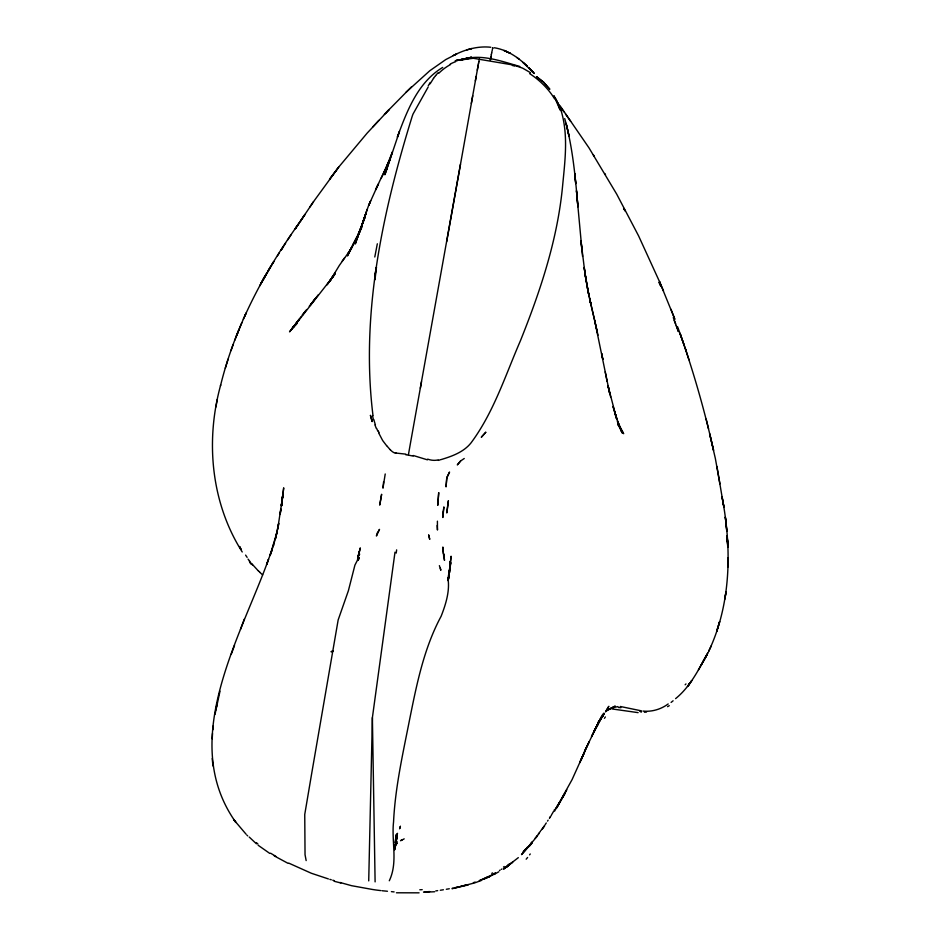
<?xml version="1.0" encoding="UTF-8"?>
<svg xmlns="http://www.w3.org/2000/svg" width="940" height="940" viewBox="0 0 940 940"><rect width="100%" height="100%" fill="white"/><g stroke="black" fill="none" stroke-linecap="round" stroke-linejoin="round"><path stroke-width="1.41" d="M716.938 466.463L723.4 504.71L722.837 501.149C731.79 551.204 730.744 605.043 708.525 651.643L711.286 645.839M450.025 567.396L450.096 564.247L448.756 577.83M368.715 880.886L372.393 717.62L395 552.179M727.877 566.808L728.089 558.066L727.877 566.808L727.959 563.189M270.403 554.259L272.353 548.972L266.561 564.576L268.546 559.37C239.5 639.541 178.095 741.225 235.928 822.488L233.59 819.492L246.045 834.168M281.941 501.984L282.012 499.998L281.765 505.708M492.689 47.881L492.748 48.434M437.406 521.171L437.464 530.031L437.171 525.448M212.511 733.482L212.229 738.84M281.788 505.497L281.976 502.406M450.048 566.573L450.178 564.623L449.919 568.347L450.072 561.603L449.849 568.97M396.633 549.877L396.21 553.096M281.953 502.618L282.411 497.342M448.662 576.056L448.944 572.648L447.769 580.121M281.859 503.523L283.704 487.837L281.542 505.003L282.905 494.064L282.364 498.071M383.59 481.856L382.968 488.142L385.224 473.971M212.828 729.84L213.274 725.821M395.94 842.005L395.775 843.391L397.444 833.31L395.552 841.465M282.388 498.282L283.011 492.76M282.129 499.951L277.793 528.421L278.733 523.369L275.408 538.914L276.689 533.286M281.401 505.403L282.071 500.82L281.342 505.638M377.328 243.789L374.79 257.008M449.661 570.298L448.921 574.963L451.082 556.221L449.954 567.478L450.695 562.661M280.261 513.428L280.966 508.951L280.096 514.438M220.712 384.906C205.296 440.507 210.936 502.771 242.238 551.968M215.965 406.973L217.187 399.7M448.239 580.779L449.038 576.067L448.615 578.5M477.285 70.124L477.92 66.611M478.096 65.588L478.601 63.074M475.346 80.91L478.331 64.578M460.471 164.206L410.533 442.74A56.13 0.599 -80.4 0 0 408.454 454.584M471.316 103.424L476.204 76.387M446.641 241.803L472.738 95.739M478.73 62.099L479.353 58.973M478.86 61.629L478.46 63.568M420.333 388.185L421.508 381.652M448.979 574.751L449.485 572.037L448.721 575.821M490.539 58.95L490.316 60.137L490.962 56.67M490.715 57.775L491.373 54.544M395.846 842.839L395.27 846.059L397.068 836.389L394.812 849.314M215.001 714.4L219.995 691.194M450.107 567.067L448.815 573.67M491.69 52.91L491.326 54.532M491.644 52.91L492.137 50.643M215.824 710.1L216.764 705.341L216.6 706.093M394.964 848.456L395.599 845.001L394.659 849.866M277.594 529.138L278.428 525.072L277.218 530.912M358.163 556.304L360.314 547.903L357.47 559.641M359.256 551.522L357.905 557.385M447.816 579.933L448.392 577.477L447.828 579.804M275.62 537.891L277.077 531.934L270.074 555.411L272.024 549.83M357.835 560.44L358.046 559.594L357.799 560.404M220.454 385.917C234.871 326.697 264.046 272.189 299.296 222.862L295.019 229.008M273.164 546.363L274.868 540.383M396.997 836.706L396.375 838.88L397.138 836.248M228.103 359.162L225.306 368.198M387.08 168.084L384.871 174.781L399.477 131.459L397.373 137.099C406.938 111.155 417.771 82.367 442.728 67.41M367.176 209.314L363.216 221.206L368.41 206.001L378.103 184.522M271.731 550.476L273.646 544.695L273.235 545.928M358.822 233.637L355.285 243.954L366.412 212.217L361.865 225.083L365.225 215.237M386.446 170.058L392.403 151.951L383.602 174.018L390.253 158.637L375.577 189.809L378.514 183.841M357.435 237.703L361.759 225.541L358.481 234.624L360.537 228.961M230.993 350.596L233.026 344.863M234.507 645.475L231.287 654.181M244.306 619.119L240.476 629.424M359.632 231.381L364.978 217.399L355.696 240.487L358.257 234.671M234.824 340.151L237.832 332.454L236.222 336.485M238.361 331.197L241.862 322.643M236.833 335.004L238.96 329.658M370.313 201.548L368.75 205.378L370.677 200.69M387.069 165.816L389.501 160.317M355.696 240.487L361.571 227.715M243.307 319.212L246.092 313.067L244.635 316.287M383.673 173.359L384.625 171.35L381.076 178.459M362.229 226.317L358.234 234.624L360.408 230.171M353.322 243.918L357.2 236.586L347.424 255.95L360.373 230.23M598.815 722.167L601.577 716.527L591.507 736.537L592.423 734.763M593.939 732.013L598.733 722.284L584.598 751.142L589.216 741.672L572.061 779.648L554.565 811.185M395.176 844.802L395.623 843.944M604.115 713.577L596.383 727.008M559.394 802.525L555.928 808.471L558.372 804.523M349.668 251.333L353.675 243.824L348.67 252.79M594.644 730.333L598.557 722.837L592.881 733.882M562.719 797.425L566.808 789.823M704.789 658.623L706.821 654.898C698.126 670.514 689.807 687.187 675.59 698.632M260.897 283.739L273.81 261.555L272.248 263.952M554.083 810.433L554.635 809.399M261.026 283.434L264.774 276.536L259.593 285.971M351.748 247.326L349.645 250.957L351.513 248.137M599.426 721.25L603.927 713.072M600.355 719.629L602.364 715.951M698.432 669.891L706.821 654.898M262.883 280.026L266.514 273.493M701.123 665.226L707.973 652.56L703.332 661.278M595.149 729.123L593.774 731.543L597.84 724.399L595.831 727.913M553.507 811.455L552.332 813.5M605.536 711.921L608.838 706.293L606.053 710.852M268.288 270.438L270.649 266.443M430.109 83.813L433.505 78.408M428.135 87.079L413.083 113.952A66.669 52.934 13.5 0 0 412.155 116.478C382.392 212.546 360.502 314.653 372.992 415.562M551.463 814.945L551.898 814.228M334.852 273.188L330.363 280.273L339.34 265.444L349.492 251.145M598.909 721.861L597.57 724.011L601.013 718.501M277.488 255.774L279.403 252.766M283.022 247.185L281.119 250.158L285.631 243.108M549.653 817.812L550.111 817.095M547.515 821.102L548.126 820.162M291.153 234.601L287.558 240.064M332.995 276.172L329.024 282.188L334.252 274.598L326.991 284.867L335.028 274.034L293.48 327.132L298.697 319.87M297.31 225.729L295.548 228.373L313.502 201.701L338.764 167.038L367.164 133.104L389.195 109.475L384.354 114.421M549.442 818.164L551.016 815.826M546.281 822.97L545.012 824.862M350.796 249.206L347.788 253.6M602.846 715.563L598.228 722.237L603.151 715.516M389.301 880.757C398.161 862.203 391.322 841.476 393.555 821.924C395.2 787.45 402.872 753.727 409.523 719.97C416.667 684.52 423.811 648.4 441.13 616.252C445.619 604.773 449.814 591.613 448.098 579.228M313.502 201.701L309.871 206.976M544.354 825.814L542.039 829.057M344.569 257.877L342.254 261.097M603.374 714.988L601.341 717.808L604.103 714.071M536.869 836.482L539.419 832.946M544.648 825.849L542.063 829.409M338.236 167.767L329.529 179.305L338.764 167.038M299.367 319.012L294.855 325.146L301.106 316.639M297.451 321.609L289.532 331.844L293.691 326.697M540.911 830.596L541.475 829.82M540.336 831.36L539.184 832.911M538.279 834.109L538.738 833.51M314.9 299.108L310.517 304.854L318.355 294.725M537.198 836.295L521.512 854.625L531.676 843.262M305.253 311.34L302.187 315.358L306.675 309.507M536.47 836.506L536.928 835.907M536 837.105L535.177 838.163M312.973 301.646L315.805 298.039M309.26 306.287L312.832 301.881M435.62 75.564L438.075 72.744M357.329 560.416L354.921 565.116L348.387 590.72L338.165 619.93L311.704 773.397L304.748 814.44L305.042 854.707L306.158 860.593M460.623 460.964L457.31 464.912L460.647 460.953L464.254 458.497M529.138 846.529L532.381 842.639M394.918 845.248L397.021 842.875L395.423 844.379M395.012 845.13L396.962 843.462L395.481 844.437M290.695 330.304L296.594 323.865M532.087 841.911L530.548 843.685M602.188 715.187L603.316 713.93M524.038 851.323L527.352 847.586M526.753 847.892L527.317 847.281M372.757 126.935L378.855 120.367M292.117 328.26L296.57 323.771M294.808 325.546L296.664 323.56M525.037 849.725L525.613 849.114M385.365 113.388L411.297 87.044M524.461 850.336L523.098 851.734M406.01 92.261L429.791 70.747L445.795 59.549L456.711 53.944L453.221 55.554M296.629 323.806L292.728 327.155L294.467 325.663M518.328 857.644L504.369 868.454M671.09 702.427L673.099 700.793M508.129 865.834L503.44 868.971L512.735 862.098L503.922 868.736L508.376 865.646M507.976 864.777L508.693 864.224M609.402 709.442L611.811 707.938L617.944 706.586M606.723 710.863L609.214 709.171M668.187 703.954C661.055 709.265 651.878 712.027 643.007 711.087M501.302 869.371L501.913 868.995M499.457 870.487L500.08 870.123M494.605 873.342L495.427 872.872M402.485 839.643L400.558 840.701L404.2 838.856M493.947 874.494L498.811 871.78M489.576 876.609L495.368 873.377L479.236 880.733L489.576 876.609L484.253 878.982M609.684 708.901L610.859 708.314L608.168 709.853M613.186 707.585L610.53 708.513M454.079 55.154C465.359 49.374 478.096 45.86 490.833 47.258M485.24 878.042L486.838 877.326M475.499 882.613L481.632 880.345M473.372 882.684L475.147 882.073M441.013 459.601C451.94 456.335 463.585 452.175 470.964 442.975C493.723 412.425 505.414 375.26 520.455 340.668C540.488 290.695 557.667 239.16 562.661 185.251C564.952 161.257 568.242 136.382 561.709 112.741A77.174 65.142 -15.9 0 0 560.769 109.639M468.214 884.94L454.561 888.065L474.747 882.883M440.132 459.872L438.369 460.4M457.404 60.419L463.831 58.926M471.751 48.516L469.941 49.033L471.351 48.633M466.933 49.879L470.176 48.986M466.052 884.951L463.913 885.527M460.671 886.338L461.763 886.068M458.485 886.855L455.7 887.477M457.615 60.407L471.516 57.258L459.93 60.372C479.565 52.84 500.703 61.1 519.785 66.458M471.234 57.34L456.781 60.501L473.29 58.28L512.453 64.883M456.006 60.595L469.001 58.35L466.029 58.574A38.799 24.276 -2.3 0 0 463.855 58.997M453.985 887.854L452.257 888.206M449.308 888.758L446.312 889.275M443.398 889.769L440.296 890.262M434.656 891.743L424.328 892.236M437.676 890.638L435.819 890.885M429.639 891.555L423.517 892.036M644.429 712.25L646.497 712.073M419.087 892.836L396.422 892.789M620.283 706.481L641.48 710.863M387.468 891.261L381.946 890.721M638.119 712.638L611.952 708.925M391.404 891.637L394.107 891.907M380.665 890.58L376.822 890.11A88.854 47.517 9.5 0 1 372.569 889.487L351.537 885.68L340.022 882.484M494.182 47.74C506.977 49.761 518.175 57.293 527.222 66.27L523.016 62.416L533.979 73.226L528.926 67.892L532.569 71.71M396.093 453.021L395.458 452.892M413.271 455.501L427.43 459.836M340.914 882.989L334.17 881.274M514.779 65.436L522.64 68.162L530.513 72.697M328.377 878.923L311.316 873.248L288.745 863.12M329.834 879.358L331.291 879.781M332.748 880.204L334.205 880.639M405.845 454.138L397.256 453.197A12.702 9.999 -0.2 0 1 396.081 453.092M639.905 711.404L641.339 712.12M288.11 863.366L274.269 855.917M275.82 856.328L270.579 853.203M269.768 853.414L258.147 845.26M516.836 57.481L519.327 59.349M256.444 843.826L249.206 837.035M256.479 842.745L257.901 843.967M262.648 574.904L259.804 572.343M246.879 835.108L247.702 835.883M390.182 449.626L390.746 450.178A11.55 10.575 -14.7 0 0 395.329 453.209M258.159 570.721L251.897 563.847M530.689 69.748L534.249 73.508M386.669 445.678L389.524 448.944A41.736 39.01 -54 0 0 390.159 449.661M249.347 561.157L252.625 565.152M249.77 561.298L248.054 559.1M559.876 105.515L588.969 147.839L616.722 194.169L638.601 235.905L660.174 283.093M560.863 107.677L563.929 111.86M618.132 424.539L619.401 426.337L617.909 424.234M565.457 113.952L570.615 121.284M618.203 424.716L622.515 433.211L620.036 427.63M619.049 426.067L623.643 433.704L617.862 422.706L621.975 432.459L617.662 421.414M593.222 154.618L594.174 156.134M617.745 423.752L620.87 429.004M618.356 424.774L619.577 426.831M604.784 173.512L605.513 174.734M555.481 98.453L556.715 100.65M620.177 427.618L620.752 428.757M378.573 432.729L382.087 439.438A39.75 32.9 -45.5 0 0 382.897 440.837L385.459 444.197A25.486 3.889 46.2 0 0 386.563 445.619M558.407 103.987L560.734 109.651M617.862 422.706L620 427.406L619.143 425.503M659.163 282.435L660.879 286.23M377.762 430.99L376.681 428.476M659.152 282.529L660.879 286.43M617.31 421.449L618.837 424.915M558.054 103.177L561.356 110.826M663.499 290.86L659.492 281.554L674.579 318.566M670.972 309.284L674.908 319.389M674.215 320.364L675.672 324.218M619.812 427.077L615.394 414.575L617.181 419.898L616.523 417.971M673.275 317.555L675.707 324.159M439.38 565.633L440.848 570.263L440.331 568.207M683.686 343.793L679.996 333.406C693.544 371.653 704.648 410.792 713.577 450.366L709.63 433.751L715.34 458.414L719.899 483.818M676.154 325.369L678.457 331.667L676.166 325.404M677.576 326.732L680.913 335.897M679.996 333.406L686.318 351.372M375.401 425.021L373.803 419.522M685.577 349.187L688.985 359.773M614.678 411.99L616.229 417.031L613.045 406.468L616.558 418.653L608.027 385.823L609.954 394.377L609.073 390.547L594.715 320.752L597.993 335.192M564.717 118.569C572.73 147.298 575.374 177.214 577.924 206.835L576.467 190.691L581.801 248.466M609.167 390.923L610.671 396.962M706.187 419.181L708.537 428.816M595.055 322.068L590.038 300.541L597.335 332.243M588.605 293.703L590.896 304.207M589.58 298.344L590.825 304.008L587.43 288.157M608.016 385.588L608.721 388.913M588.828 294.819L586.936 284.985L588.969 295.783L584.704 271.895L586.795 284.221L585.726 277.899M605.219 371.876L607.099 381.393L606.735 379.502M585.173 274.421L584.187 267.465L586.019 279.603M585.021 273.387L585.961 279.873M584.633 270.72L580.967 240.769L582.577 256.42M212.229 758.533L212.945 765.959M443.515 553.707L443.704 556.668M372.393 717.631L375.107 881.885M405.763 454.748A95.011 92.014 13.4 0 1 413.142 456.1M438.122 459.907A16.591 13.442 27.3 0 1 427.641 459.131M556.386 100.745A83.084 65.107 15.2 0 1 558.09 104.058M529.655 73.614A88.736 73.708 3.1 0 1 554.577 98.829M512.335 65.471A72.274 50.948 13.6 0 1 514.627 66.011M455.172 60.83A36.425 27.871 1.2 0 1 457.263 60.148M450.201 64.108A31.584 22.807 -1.3 0 1 455.712 61.652M438.815 73.238A57.751 46.518 7.6 0 1 450.495 64.543M433.505 78.396A63.614 54.779 35.2 0 1 435.631 75.576M430.203 82.52A199.915 42.664 -66.8 0 1 428.252 85.763M373.333 419.546A116.819 84.541 7.9 0 1 372.593 415.562M376.294 428.44A85.152 52.123 31.7 0 1 375.025 424.962M379.055 432.635A88.196 64.132 14.8 0 1 378.221 430.92M492.325 49.691A64.837 0.681 -80.4 0 1 492.701 48.011M422.201 889.663A113.623 54.779 6.5 0 1 419.816 889.769M453.01 888.617A66.752 21.879 -1.2 0 1 452.116 888.793M492.607 872.908A154.184 93.8 16.2 0 1 491.761 873.354M504.298 866.504A111.942 64.355 11.4 0 1 503.523 867.009M530.254 853.978A196.578 110.85 7.9 0 1 529.608 854.848M527.598 857.468A196.578 110.85 7.9 0 1 526.177 859.195M604.42 718.348A472.867 77.045 85.7 0 1 605.384 716.962M618.426 707.526A547.456 89.041 62 0 1 620.905 707.702M669.28 705.67A165.37 33.581 -74.3 0 1 667.541 706.668M685.953 683.956A247.608 10.117 -49.5 0 1 685.154 684.778M247.126 557.361A94.963 56.518 4.4 0 1 245.61 555.105M251.344 564.353A119.791 42.794 74.8 0 1 249.758 562.484M259.851 572.296A167.414 106.96 -49.3 0 1 258.242 570.639M375.13 273.552L374.99 279.732L376.447 267.277L375.13 273.552M443.151 512.147L442.834 517.505L443.903 506.919L443.151 512.147M438.71 492.724L437.77 505.168L438.71 492.724M395.552 839.303L395.282 843.18L396.398 834.356L395.552 839.303M446.759 477.743L446.042 486.885L446.841 477.743L449.555 472.045L446.759 477.743M450.601 562.79L450.213 566.879L450.601 562.79M448.368 500.832L446.841 512.735L448.368 500.832M449.579 570.874L448.768 577.407L449.579 570.874M359.245 555L359.527 554.048L359.245 555M381.605 494.428L379.772 504.862L381.605 494.428M726.033 591.777L724.893 598.862L726.033 591.777M358.904 557.902L358.481 559.688L359.092 557.267L358.904 557.902M719.593 621.692L716.668 631.457L719.593 621.692M400.381 826.366L399.664 828.622L400.381 826.366M377.375 533.027L376.411 536.012L379.513 529.361L377.375 533.027M582.8 755.831L581.308 759.367L584.95 750.778L582.8 755.831M583.564 754.197L579.698 762.657L583.564 754.197M396.809 841.664L395.74 843.638L396.809 841.664M564.799 793.56L556.656 807.871L564.799 793.56M304.924 214.52L300.072 221.758L304.924 214.52M691.711 680.619L688.55 685.143L691.711 680.619M689.901 683.227L687.528 686.435L689.901 683.227M485.757 432.282L481.397 437.135L485.757 432.282M509.562 864.718L504.674 868.207L509.562 864.718M615.101 706.21L612.962 707.609L612.527 707.139L615.101 706.21M332.09 651.35L330.998 651.749L333.371 651.044L332.09 651.35M508.329 52.417L510.173 53.251L508.329 52.417M506.237 51.465L503.946 50.431L507.259 51.935L506.237 51.465M543.496 82.074L536.47 76.61L543.344 82.038L549.83 89.288L543.496 82.074M625.006 210.725L623.584 208.21L624.982 210.713M557.69 102.871L553.93 95.786L560.099 109.992L557.69 102.871M240.887 549.019L239.583 546.539L240.887 549.019M372.146 421.508L370.454 415.433L372.146 421.508M567.361 128.615L566.091 123.363L569.088 136.323L567.361 128.615M429.686 539.184L428.711 535.072L429.686 539.184M602.834 359.303L601.659 353.534L602.834 359.303M723.953 507.377L722.038 496.755L723.953 507.377M444.491 560.252L443.61 553.918L444.491 560.252M725.574 518.986L725.316 517.012L726.82 531.382L725.574 518.986M575.139 177.484L574.74 173.559L575.738 183.606L575.139 177.484M443.151 550.429L442.858 547.033L443.375 553.566L443.151 550.488M727.513 541.499L727.043 535.565L727.713 544.636L727.513 541.499M727.431 540.476L727.29 537.915L727.772 547.315L727.431 540.476"/></g></svg>
